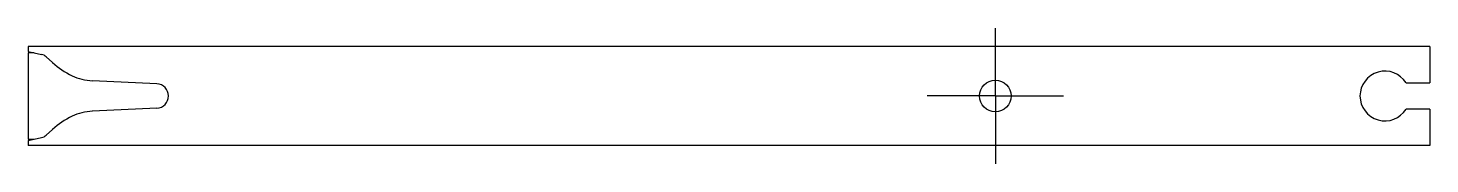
# Model space of a CAD drawing. Header units: millimetres. Extents: x 16.1 to 83.3, y 31.9 to 38.5.
import ezdxf

# ---------------------------------------------------------------- set-up
doc = ezdxf.new("R2010")
doc.units = ezdxf.units.MM
doc.header["$LTSCALE"] = 0.333333
doc.layers.add('SLD-0', color=179, linetype='Continuous')

# ---------------------------------------------------------------- blocks, each defined once
blk = doc.blocks.new('SW_CENTERMARKSYMBOL_0')
at = {"layer": 'SLD-0', "color": 0}
for p, q in [((0, 2.5), (0, 3.262)), ((0, 0), (0, 2.5)), ((-2.5, 0), (-3.262, 0)), ((0, 0), (-2.5, 0)), ((0, 0), (0, -2.5)), ((0, 0), (2.5, 0)), ((2.5, 0), (3.262, 0)), ((0, -2.5), (0, -3.262))]:
    blk.add_line(p, q, dxfattribs=at)

msp = doc.modelspace()

# ---------------------------------------------------------------- linework, layer by layer
at = {"color": 7, "linetype": 'Continuous', "lineweight": 25}
for p, q in [((16.079, 37.587), (16.079, 37.343)), ((83.262, 37.587), (16.079, 37.587)), ((16.079, 37.343), (16.718, 37.208)), ((16.079, 37.28), (16.079, 33.14)), ((16.377, 37.28), (16.079, 37.28)), ((16.955, 37.085), (17.251, 36.814)), ((83.262, 37.587), (83.262, 35.845)), ((22.253, 35.793), (19.16, 35.939)), ((82.114, 35.845), (83.262, 35.845)), ((22.253, 34.626), (19.16, 34.48)), ((83.262, 34.575), (82.114, 34.575)), ((83.262, 34.575), (83.262, 32.833)), ((16.955, 33.334), (17.251, 33.606)), ((16.079, 33.076), (16.718, 33.212)), ((16.079, 33.14), (16.377, 33.14)), ((16.079, 33.076), (16.079, 32.833)), ((83.262, 32.833), (16.079, 32.833))]:
    msp.add_line(p, q, dxfattribs=at)
msp.add_circle((62.434, 35.21), 0.762, dxfattribs=at)
for centre, radius, start, end in [((16.612, 36.711), 0.508, 47.5, 78), ((19.825, 39.623), 3.81, 227.5, 244.5234), ((81.103, 35.21), 1.194, 32.13493, 327.86507), ((19.279, 38.476), 2.54, 244.5234, 267.3), ((22.226, 35.21), 0.584, 272.7, 87.3), ((19.279, 31.943), 2.54, 92.7, 115.4766), ((19.825, 30.797), 3.81, 115.4766, 132.5), ((16.612, 33.709), 0.508, 282, 312.5)]:
    msp.add_arc(centre, radius, start, end, dxfattribs=at)

# ---------------------------------------------------------------- block references
msp.add_blockref('SW_CENTERMARKSYMBOL_0', (62.434, 35.21))

doc.saveas('drawing.dxf')
